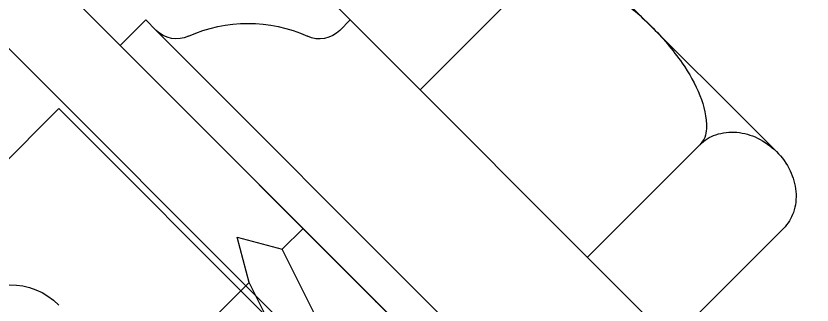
# Model space of a CAD drawing. Header units: inches. Extents: x 0 to 10293, y 0 to 4182.
# Drawn here: x 2985.735 to 2986.423, y 3513.913 to 3514.163 of the extents above; entities that cross this region are included whole.
import ezdxf

# ---------------------------------------------------------------- set-up
doc = ezdxf.new("R2010")
doc.units = ezdxf.units.IN
doc.header["$LTSCALE"] = 48
doc.header["$MEASUREMENT"] = 0
doc.layers.add('GUIDE', color=213, linetype='Continuous')
doc.styles.add('NOTATION', font='romans.shx', dxfattribs={"width": 0.75})
doc.dimstyles.new('AVANT$7', dxfattribs={"dimscale": 96, "dimtxt": 0.09375, "dimasz": 0.078125, "dimexe": 0.0625, "dimexo": 0.046875, "dimgap": 0.03125, "dimtad": 0, "dimdec": 3, "dimrnd": 0.125, "dimzin": 15, "dimdsep": 46, "dimlunit": 4, "dimtxsty": 'NOTATION', "dimblk1": 'AVATICK', "dimblk2": 'AVATICK', "dimsah": 1, "dimcen": 0.0625, "dimdle": 0.09375, "dimclrd": 256, "dimclre": 256, "dimclrt": 11, "dimaunit": 1, "dimadec": 0, "dimazin": 0, "dimtfac": 1.5, "dimtdec": 3, "dimtix": 1, "dimtmove": 1, "dimatfit": 3, "dimldrblk": 'AVATICK', "dimfxl": 0, "dimtvp": 1.25, "dimfrac": 2, "dimtolj": 1, "dimtzin": 15, "dimarcsym": 0})

# ---------------------------------------------------------------- blocks, each defined once
blk = doc.blocks.new('396X')
at = {"linetype": 'Continuous'}
for p, q in [((-0.2, 1.38), (-1.95, 1.38)), ((-0.2, 1.24), (-0.2, 1.38))]:
    blk.add_line(p, q, dxfattribs=at)
blk.add_arc((-0.32, 1.2), 0.06, 0, 90, dxfattribs=at)
blk = doc.blocks.new('238SHSCREW')
at = {"linetype": 'Continuous'}
for p, q in [((0.15338, 0.3362), (-0.15338, 0.3362)), ((-0.2045, 0.29351), (-0.2045, 0.1562)), ((-0.10226, 0.29351), (-0.10226, 0.1562)), ((0.10226, 0.29351), (0.10226, 0.1562)), ((-0.2045, 0.1562), (0.2045, 0.1562)), ((0.1875, 0.1434), (0.1875, 0.1562)), ((0.29974, 0.0312), (-0.29974, 0.0312)), ((0.3125, 0.0312), (0.29974, 0.0312)), ((0.3125, 0), (0.3125, 0.0312)), ((-0.3125, 0), (0.3125, 0)), ((0.089, -0.0254), (0.089, 0)), ((-0.089, -0.0848), (0.089, -0.0254)), ((0.124, -0.0456), (0.089, -0.0254)), ((0.089, -0.0658), (0.124, -0.0456)), ((-0.089, -0.1254), (0.089, -0.0658)), ((0.089, -0.1308), (0.089, -0.0658))]:
    blk.add_line(p, q, dxfattribs=at)
for points in [[(-0.10226, 0.29351, 0.115619), (-0.106, 0.30944, 0.104014), (-0.11723, 0.3237, 0.090939), (-0.13342, 0.33285, 0.083452), (-0.15338, 0.3362, 0.083452), (-0.17334, 0.33285, 0.090939), (-0.18953, 0.3237, 0.104014), (-0.20076, 0.30944, 0.115619), (-0.2045, 0.29351, 0.115619)], [(0.10226, 0.29351, 0.197891), (0.09654, 0.30738, 0.09878), (0.07231, 0.3237, 0.056122), (0.04164, 0.33263, 0.042835), (0, 0.3362, 0.042835), (-0.04164, 0.33263, 0.056122), (-0.07231, 0.3237, 0.09878), (-0.09654, 0.30738, 0.197891), (-0.10226, 0.29351, 0.197891)]]:
    blk.add_lwpolyline(points, format="xyb")
for centre, radius, start, end in [((0.2125, 0.1434), 0.025, 180, 249.286), ((0.15944, 0.0032), 0.125, 20.7156, 69.2844), ((0.29974, 0.0562), 0.025, 200.718, 270)]:
    blk.add_arc(centre, radius, start, end, dxfattribs=at)
at = {"layer": 'GUIDE'}
blk.add_point((0, 0), dxfattribs=at)
blk = doc.blocks.new('AVATICK')
blk.add_line((-1, 0), (0.631428, 0))
at = {"const_width": 0.141421}
blk.add_lwpolyline([(0.471428, 0.471428), (-0.471428, -0.471428)], dxfattribs=at)

msp = doc.modelspace()

# ---------------------------------------------------------------- linework, layer by layer
at = {"linetype": 'Continuous'}
for p, q in [((2983.70339, 3516.25843), (2987.06284, 3512.89898)), ((2983.65389, 3516.20894), (2987.01334, 3512.84948))]:
    msp.add_line(p, q, dxfattribs=at)

# ---------------------------------------------------------------- block references
at = {"extrusion": (0, 0, -1), "xscale": 0.9999969781931285, "yscale": 0.9999969781929394, "zscale": -0.999996978193125, "rotation": 44.99999999998158}
msp.add_blockref('238SHSCREW', (-2986.04565, 3513.91617), dxfattribs=at)
at = {"linetype": 'Continuous', "extrusion": (0, 0, -1), "xscale": 0.9999969781931285, "yscale": 0.9999969781929394, "zscale": -0.999996978193125, "rotation": 44.99999999998158}
msp.add_blockref('396X', (-2984.65444, 3513.24829), dxfattribs=at)

# ---------------------------------------------------------------- leaders
msp.add_leader([(2986.78951, 3511.9842), (2965.16574, 3519.6522), (2961.83432, 3519.6522)], dimstyle='AVANT$7')

doc.saveas('drawing.dxf')
